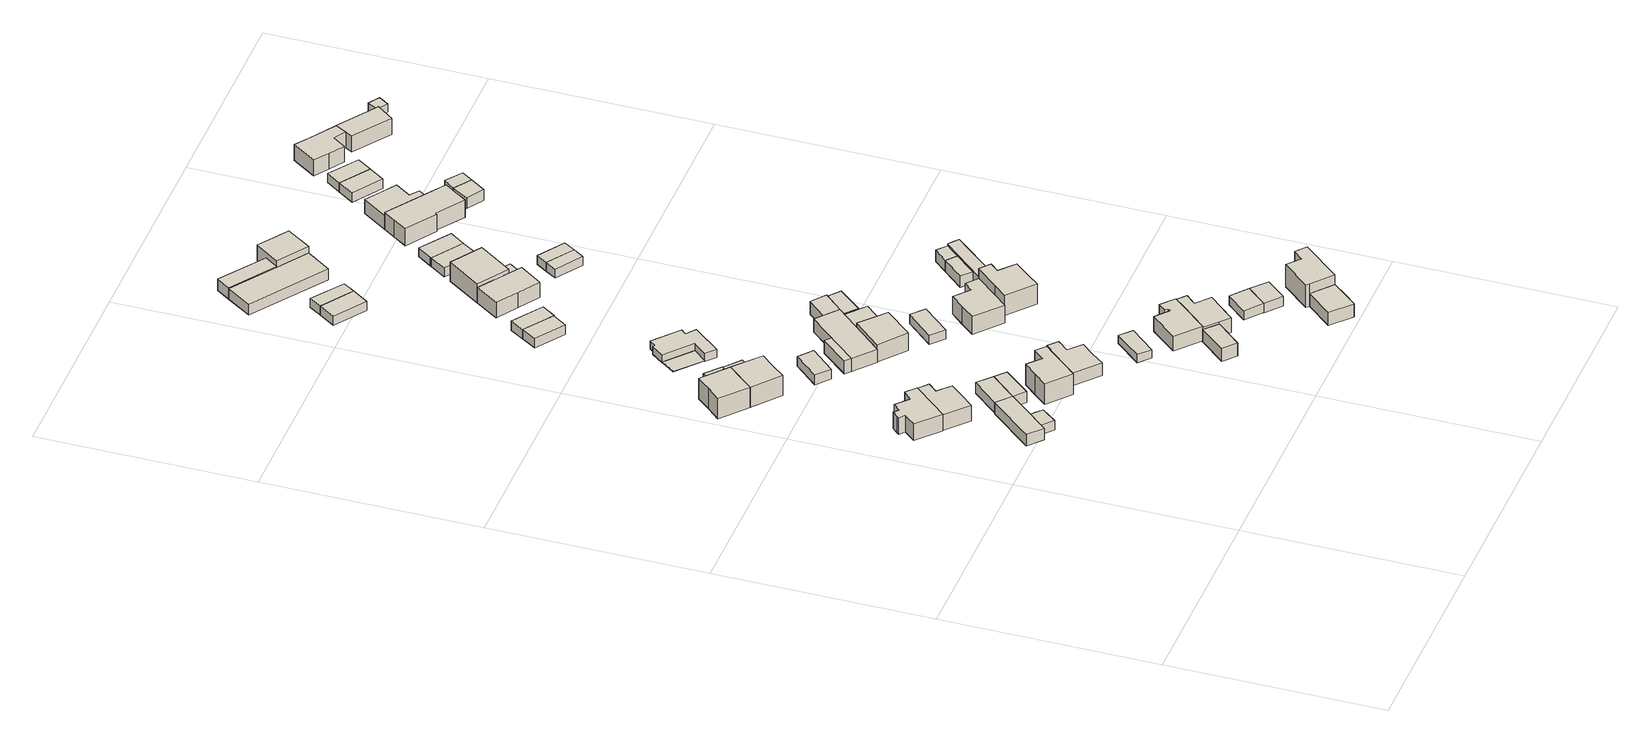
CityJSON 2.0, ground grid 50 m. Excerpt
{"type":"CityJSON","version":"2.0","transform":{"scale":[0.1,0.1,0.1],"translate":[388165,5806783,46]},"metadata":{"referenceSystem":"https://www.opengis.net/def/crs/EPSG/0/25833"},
"CityObjects":{
"building1":{"type":"Building","attributes":{"Gemeindeschluessel":"11000007","BezugspunktDach":"2200","function":"31001_2143","measuredHeight":2.73,"storeysAboveGround":1},"address":[{"country":"Germany","locality":"Berlin","thoroughfareNumber":"38 (2)","thoroughfareName":"Tilkeroder Weg"}],"geometry":[{"type":"Solid","lod":"1","boundaries":[[[[0,1,2,3,4]],[[5,6,7,8,9]],[[5,9,4,3]],[[6,5,3,2]],[[7,6,2,1]],[[8,7,1,0]],[[9,8,0,4]]]]}]},
"building2":{"type":"Building","attributes":{"Gemeindeschluessel":"11000007","BezugspunktDach":"2200","function":"31001_2143","measuredHeight":2.95,"storeysAboveGround":1},"address":[{"country":"Germany","locality":"Berlin","thoroughfareNumber":"36 (2)","thoroughfareName":"Tilkeroder Weg"}],"geometry":[{"type":"Solid","lod":"1","boundaries":[[[[10,11,12,13,14,15]],[[16,17,18,19,20,21]],[[16,21,15,14]],[[17,16,14,13]],[[18,17,13,12]],[[19,18,12,11]],[[20,19,11,10]],[[21,20,10,15]]]]}]},
"building3":{"type":"Building","attributes":{"Gemeindeschluessel":"11000007","BezugspunktDach":"2200","function":"31001_1010","measuredHeight":6.52,"storeysAboveGround":1},"address":[{"country":"Germany","locality":"Berlin","thoroughfareNumber":"34","thoroughfareName":"Tilkeroder Weg"}],"geometry":[{"type":"Solid","lod":"1","boundaries":[[[[22,23,24,25,26,27,28,29,30,31,32,33]],[[34,35,36,37,38,39,40,41,42,43,44,45]],[[34,45,33,32]],[[35,34,32,31]],[[36,35,31,30]],[[37,36,30,29]],[[38,37,29,28]],[[39,38,28,27]],[[40,39,27,26]],[[41,40,26,25]],[[42,41,25,24]],[[43,42,24,23]],[[44,43,23,22]],[[45,44,22,33]]]]}]},
"building4":{"type":"Building","attributes":{"Gemeindeschluessel":"11000007","BezugspunktDach":"2200","function":"31001_1010","measuredHeight":6.42,"storeysAboveGround":1},"address":[{"country":"Germany","locality":"Berlin","thoroughfareNumber":"36","thoroughfareName":"Tilkeroder Weg"}],"geometry":[{"type":"Solid","lod":"1","boundaries":[[[[46,47,48,49,50,51,52,53]],[[54,55,56,57,58,59,60,61]],[[54,61,53,52]],[[55,54,52,51]],[[56,55,51,50]],[[57,56,50,49]],[[58,57,49,48]],[[59,58,48,47]],[[60,59,47,46]],[[61,60,46,53]]]]}]},
"building5":{"type":"Building","attributes":{"Gemeindeschluessel":"11000007","function":"31001_1010"},"address":[{"country":"Germany","locality":"Berlin","thoroughfareNumber":"29","thoroughfareName":"Tilkeroder Weg"}],"children":["building5-1","building5-2"]},
"building5-1":{"type":"BuildingPart","attributes":{"BezugspunktDach":"2200","measuredHeight":7.56,"storeysAboveGround":1},"parents":["building5"],"geometry":[{"type":"MultiSurface","lod":"1","boundaries":[[[62,63,64,65,66]],[[67,68,69,70,71]],[[67,71,66,65]],[[68,67,65,64]],[[72,73,74,68,64,63]],[[70,69,63,62]],[[71,70,62,66]],[[69,74,73,72]]]}]},
"building5-2":{"type":"BuildingPart","attributes":{"BezugspunktDach":"2200","measuredHeight":3.09,"storeysAboveGround":1},"parents":["building5"],"geometry":[{"type":"Solid","lod":"1","boundaries":[[[[72,75,76,73]],[[77,78,69,74]],[[77,74,73,76]],[[78,77,76,75]],[[69,78,75,72]],[[74,69,72,73]]]]}]},
"building6":{"type":"Building","attributes":{"Gemeindeschluessel":"11000007","BezugspunktDach":"2200","function":"31001_2463","measuredHeight":2.82,"storeysAboveGround":1},"address":[{"country":"Germany","locality":"Berlin","thoroughfareNumber":"36 (1)","thoroughfareName":"Tilkeroder Weg"}],"geometry":[{"type":"Solid","lod":"1","boundaries":[[[[13,79,80,14]],[[81,82,83,84]],[[81,84,14,80]],[[82,81,80,79]],[[83,82,79,13]],[[84,83,13,14]]]]}]},
"building7":{"type":"Building","attributes":{"Gemeindeschluessel":"11000007","BezugspunktDach":"2200","function":"31001_2463","measuredHeight":2.76,"storeysAboveGround":1},"address":[{"country":"Germany","locality":"Berlin","thoroughfareNumber":"38 (1)","thoroughfareName":"Tilkeroder Weg"}],"geometry":[{"type":"Solid","lod":"1","boundaries":[[[[85,86,79,13]],[[82,87,88,83]],[[82,83,13,79]],[[87,82,79,86]],[[88,87,86,85]],[[83,88,85,13]]]]}]},
"building8":{"type":"Building","attributes":{"Gemeindeschluessel":"11000007","function":"31001_1010"},"address":[{"country":"Germany","locality":"Berlin","thoroughfareNumber":"31","thoroughfareName":"Tilkeroder Weg"}],"children":["building8-1","building8-2"]},
"building8-1":{"type":"BuildingPart","attributes":{"BezugspunktDach":"2200","measuredHeight":7.56,"storeysAboveGround":1},"parents":["building8"],"geometry":[{"type":"Solid","lod":"1","boundaries":[[[[89,90,91,63,62]],[[92,93,94,95,96]],[[92,96,62,63]],[[93,92,63,91],[97,98,99,92]],[[94,93,91,90]],[[95,94,90,89]],[[96,95,89,62]],[[98,97,92,99]]]]}]},
"building8-2":{"type":"BuildingPart","attributes":{"BezugspunktDach":"2200","measuredHeight":2.88,"storeysAboveGround":1},"parents":["building8"],"geometry":[{"type":"Solid","lod":"1","boundaries":[[[[98,100,101,99]],[[102,103,97,92]],[[102,92,99,101]],[[103,102,101,100]],[[97,103,100,98]],[[98,99,92,97]]]]}]},
"building9":{"type":"Building","attributes":{"Gemeindeschluessel":"11000007","BezugspunktDach":"2200","function":"31001_1010","measuredHeight":10.69,"storeysAboveGround":1},"address":[{"country":"Germany","locality":"Berlin","thoroughfareNumber":"38","thoroughfareName":"Tilkeroder Weg"}],"geometry":[{"type":"Solid","lod":"1","boundaries":[[[[104,105,106,107,108,109,110,111]],[[112,113,114,115,116,117,118,119]],[[112,119,111,110]],[[113,112,110,109]],[[114,113,109,108]],[[115,114,108,107]],[[116,115,107,106]],[[117,116,106,105]],[[118,117,105,104]],[[119,118,104,111]]]]}]},
"building10":{"type":"Building","attributes":{"Gemeindeschluessel":"11000007","BezugspunktDach":"2200","function":"31001_2463","measuredHeight":2.55,"storeysAboveGround":1},"address":[{"country":"Germany","locality":"Berlin","thoroughfareNumber":"33 (1)","thoroughfareName":"Tilkeroder Weg"}],"geometry":[{"type":"Solid","lod":"1","boundaries":[[[[120,121,122,123]],[[124,125,126,127]],[[124,127,123,122]],[[125,124,122,121]],[[126,125,121,120]],[[127,126,120,123]]]]}]},
"building11":{"type":"Building","attributes":{"Gemeindeschluessel":"11000007","BezugspunktDach":"2200","function":"31001_1010","measuredHeight":5.8,"storeysAboveGround":1},"address":[{"country":"Germany","locality":"Berlin","thoroughfareNumber":"40","thoroughfareName":"Tilkeroder Weg"}],"geometry":[{"type":"Solid","lod":"1","boundaries":[[[[128,129,130,131,132,133,134,135]],[[136,137,138,139,140,141,142,143]],[[136,143,135,134]],[[137,136,134,133]],[[138,137,133,132]],[[139,138,132,131]],[[140,139,131,130]],[[141,140,130,129]],[[142,141,129,128]],[[143,142,128,135]]]]}]},
"building12":{"type":"Building","attributes":{"Gemeindeschluessel":"11000007","BezugspunktDach":"2200","function":"31001_2463","measuredHeight":0.14,"storeysAboveGround":1},"address":[{"country":"Germany","locality":"Berlin","thoroughfareNumber":"29 (1)","thoroughfareName":"Tilkeroder Weg"}],"geometry":[{"type":"Solid","lod":"1","boundaries":[[[[144,145,146,147]],[[148,149,150,151]],[[148,151,147,146]],[[149,148,146,145]],[[150,149,145,144]],[[151,150,144,147]]]]}]},
"building13":{"type":"Building","attributes":{"Gemeindeschluessel":"11000007","BezugspunktDach":"2200","function":"31001_2463","measuredHeight":2.12,"storeysAboveGround":1},"address":[{"country":"Germany","locality":"Berlin","thoroughfareNumber":"31 (1)","thoroughfareName":"Tilkeroder Weg"}],"geometry":[{"type":"Solid","lod":"1","boundaries":[[[[152,153,154,155,156,157,158,159,160,161]],[[162,163,164,165,166,167,168,169,170,171]],[[162,171,161,160]],[[163,162,160,159]],[[164,163,159,158]],[[165,164,158,157]],[[166,165,157,156]],[[167,166,156,155]],[[168,167,155,154]],[[169,168,154,153]],[[170,169,153,152]],[[171,170,152,161]]]]}]},
"building14":{"type":"Building","attributes":{"Gemeindeschluessel":"11000007","BezugspunktDach":"2200","function":"31001_2463","measuredHeight":2.12,"storeysAboveGround":1},"address":[{"country":"Germany","locality":"Berlin","thoroughfareNumber":"42 (1)","thoroughfareName":"Tilkeroder Weg"}],"geometry":[{"type":"Solid","lod":"1","boundaries":[[[[172,173,174,175]],[[176,177,178,179]],[[176,179,175,174]],[[177,176,174,173]],[[178,177,173,172]],[[179,178,172,175]]]]}]},
"building15":{"type":"Building","attributes":{"Gemeindeschluessel":"11000007","function":"31001_1010"},"address":[{"country":"Germany","locality":"Berlin","thoroughfareNumber":"33","thoroughfareName":"Tilkeroder Weg"}],"children":["building15-1","building15-2","building15-3"]},
"building15-1":{"type":"BuildingPart","attributes":{"BezugspunktDach":"2200","measuredHeight":3.44,"storeysAboveGround":1},"parents":["building15"],"geometry":[{"type":"MultiSurface","lod":"1","boundaries":[[[180,181,182,183]],[[184,185,186,187]],[[184,187,188,189,182]],[[184,182,190,191]],[[186,185,181,180]],[[187,186,180,183]],[[183,189,188,187]],[[185,192,191,190,181,193]]]}]},
"building15-2":{"type":"BuildingPart","attributes":{"BezugspunktDach":"2200","measuredHeight":3.44,"storeysAboveGround":1},"parents":["building15"],"geometry":[{"type":"Solid","lod":"1","boundaries":[[[[183,189,194,195]],[[196,188,187,197]],[[196,197,195,194]],[[188,196,194,189]],[[197,187,183,195]],[[189,183,187,188]]]]}]},
"building15-3":{"type":"BuildingPart","attributes":{"BezugspunktDach":"2200","measuredHeight":3.44,"storeysAboveGround":1},"parents":["building15"],"geometry":[{"type":"Solid","lod":"1","boundaries":[[[[181,198,199,190]],[[200,201,185,191]],[[200,191,190,199]],[[201,200,199,198]],[[185,201,198,181]],[[191,185,181,190]]]]}]},
"building16":{"type":"Building","attributes":{"Gemeindeschluessel":"11000007","BezugspunktDach":"2200","function":"31001_2463","measuredHeight":2.49,"storeysAboveGround":1},"address":[{"country":"Germany","locality":"Berlin","thoroughfareNumber":"53 (1)","thoroughfareName":"Wettelroder Weg"}],"geometry":[{"type":"Solid","lod":"1","boundaries":[[[[202,203,204,205]],[[206,207,208,209]],[[206,209,205,204]],[[207,206,204,203]],[[208,207,203,202]],[[209,208,202,205]]]]}]},
"building17":{"type":"Building","attributes":{"Gemeindeschluessel":"11000007","function":"31001_1010"},"address":[{"country":"Germany","locality":"Berlin","thoroughfareNumber":"35","thoroughfareName":"Tilkeroder Weg"}],"children":["building17-1","building17-2","building17-3"]},
"building17-1":{"type":"BuildingPart","attributes":{"BezugspunktDach":"2200","measuredHeight":6.2,"storeysAboveGround":1},"parents":["building17"],"geometry":[{"type":"MultiSurface","lod":"1","boundaries":[[[210,211,212,213]],[[214,215,216,217]],[[214,217,213,212]],[[215,218,219,220,214,212,211]],[[216,215,211,210]],[[217,216,210,213]],[[214,220,219,218]]]}]},
"building17-2":{"type":"BuildingPart","attributes":{"BezugspunktDach":"2200","measuredHeight":2.91,"storeysAboveGround":1},"parents":["building17"],"geometry":[{"type":"MultiSurface","lod":"1","boundaries":[[[221,222,223,224]],[[225,226,227,228]],[[225,228,224,223]],[[226,225,223,222]],[[227,226,222,221]],[[229,230,221,224]],[[231,228,227,230,229]]]}]},
"building17-3":{"type":"BuildingPart","attributes":{"BezugspunktDach":"2200","measuredHeight":2.79,"storeysAboveGround":1},"parents":["building17"],"geometry":[{"type":"MultiSurface","lod":"1","boundaries":[[[219,232,229,220]],[[228,233,218,214]],[[228,214,220,229]],[[233,227,230,232]],[[218,233,232,219]],[[228,229,230,227]],[[214,218,219,220]]]}]},
"building18":{"type":"Building","attributes":{"Gemeindeschluessel":"11000007","BezugspunktDach":"2200","function":"31001_2463","measuredHeight":2.45,"storeysAboveGround":1},"address":[{"country":"Germany","locality":"Berlin","thoroughfareNumber":"51 (1)","thoroughfareName":"Wettelroder Weg"}],"geometry":[{"type":"Solid","lod":"1","boundaries":[[[[234,235,236,237]],[[238,239,240,241]],[[238,241,237,236]],[[239,238,236,235]],[[240,239,235,234]],[[241,240,234,237]]]]}]},
"building19":{"type":"Building","attributes":{"Gemeindeschluessel":"11000007","BezugspunktDach":"2200","function":"31001_2463","measuredHeight":2.68,"storeysAboveGround":1},"address":[{"country":"Germany","locality":"Berlin","thoroughfareNumber":"35 (1)","thoroughfareName":"Tilkeroder Weg"}],"geometry":[{"type":"Solid","lod":"1","boundaries":[[[[242,243,244,245]],[[246,247,248,249]],[[246,249,245,244]],[[247,246,244,243]],[[248,247,243,242]],[[249,248,242,245]]]]}]},
"building20":{"type":"Building","attributes":{"Gemeindeschluessel":"11000007","function":"31001_1010"},"address":[{"country":"Germany","locality":"Berlin","thoroughfareNumber":"44","thoroughfareName":"Tilkeroder Weg"}],"children":["building20-1","building20-2"]},
"building20-1":{"type":"BuildingPart","attributes":{"BezugspunktDach":"2200","measuredHeight":7.04,"storeysAboveGround":1},"parents":["building20"],"geometry":[{"type":"Solid","lod":"1","boundaries":[[[[250,251,252,253,254,255,256,257,258]],[[259,260,261,262,263,264,265,266,267]],[[259,267,258,257]],[[260,259,257,256]],[[261,260,256,255]],[[262,261,255,254]],[[263,262,254,253]],[[264,263,253,252]],[[265,264,252,251]],[[266,265,251,250]],[[267,266,250,258],[267,268,269,266]],[[268,267,266,269]]]]}]},
"building20-2":{"type":"BuildingPart","attributes":{"BezugspunktDach":"2200","measuredHeight":3.33,"storeysAboveGround":1},"parents":["building20"],"geometry":[{"type":"Solid","lod":"1","boundaries":[[[[270,269,268,271]],[[267,266,272,273]],[[267,273,271,268]],[[272,266,269,270]],[[273,272,270,271]],[[266,267,268,269]]]]}]},
"building21":{"type":"Building","attributes":{"Gemeindeschluessel":"11000007","BezugspunktDach":"2200","function":"31001_1010","measuredHeight":6.77,"storeysAboveGround":1},"address":[{"country":"Germany","locality":"Berlin","thoroughfareNumber":"42","thoroughfareName":"Tilkeroder Weg"}],"geometry":[{"type":"Solid","lod":"1","boundaries":[[[[274,275,276,277,278,279,280,281,282]],[[283,284,285,286,287,288,289,290,291]],[[283,291,282,281]],[[284,283,281,280]],[[285,284,280,279]],[[286,285,279,278]],[[287,286,278,277]],[[288,287,277,276]],[[289,288,276,275]],[[290,289,275,274]],[[291,290,274,282]]]]}]},
"building22":{"type":"Building","attributes":{"Gemeindeschluessel":"11000007","BezugspunktDach":"2200","function":"31001_2463","measuredHeight":2.34,"storeysAboveGround":1},"address":[{"country":"Germany","locality":"Berlin","thoroughfareNumber":"50 (1)","thoroughfareName":"Wettelroder Weg"}],"geometry":[{"type":"Solid","lod":"1","boundaries":[[[[292,293,294,295]],[[296,297,298,299]],[[296,299,295,294]],[[297,296,294,293]],[[298,297,293,292]],[[299,298,292,295]]]]}]},
"building23":{"type":"Building","attributes":{"Gemeindeschluessel":"11000007","BezugspunktDach":"2200","function":"31001_2463","measuredHeight":2.33,"storeysAboveGround":1},"address":[{"country":"Germany","locality":"Berlin","thoroughfareNumber":"48 (1)","thoroughfareName":"Wettelroder Weg"}],"geometry":[{"type":"Solid","lod":"1","boundaries":[[[[293,300,301,294]],[[302,303,297,296]],[[302,296,294,301]],[[303,302,301,300]],[[297,303,300,293]],[[296,297,293,294]]]]}]},
"building24":{"type":"Building","attributes":{"Gemeindeschluessel":"11000007","BezugspunktDach":"2200","function":"31001_1010","measuredHeight":9.16,"storeysAboveGround":1},"address":[{"country":"Germany","locality":"Berlin","thoroughfareNumber":"37","thoroughfareName":"Tilkeroder Weg"}],"geometry":[{"type":"Solid","lod":"1","boundaries":[[[[304,305,306,307,308,309,310,311]],[[312,313,314,315,316,317,318,319]],[[312,319,311,310]],[[313,312,310,309]],[[314,313,309,308]],[[315,314,308,307]],[[316,315,307,306]],[[317,316,306,305]],[[318,317,305,304]],[[319,318,304,311]]]]}]},
"building25":{"type":"Building","attributes":{"Gemeindeschluessel":"11000007","BezugspunktDach":"2200","function":"31001_1010","measuredHeight":6.13,"storeysAboveGround":1},"address":[{"country":"Germany","locality":"Berlin","thoroughfareNumber":"51","thoroughfareName":"Wettelroder Weg"}],"geometry":[{"type":"Solid","lod":"1","boundaries":[[[[320,321,322,323,324,325]],[[326,327,328,329,330,331]],[[326,331,325,324]],[[327,326,324,323]],[[328,327,323,322]],[[329,328,322,321]],[[330,329,321,320]],[[331,330,320,325]]]]}]},
"building26":{"type":"Building","attributes":{"Gemeindeschluessel":"11000007","BezugspunktDach":"2200","function":"31001_2463","measuredHeight":2.43,"storeysAboveGround":1},"address":[{"country":"Germany","locality":"Berlin","thoroughfareNumber":"44 (1)","thoroughfareName":"Tilkeroder Weg"}],"geometry":[{"type":"Solid","lod":"1","boundaries":[[[[332,333,334,335]],[[336,337,338,339]],[[336,339,335,334]],[[337,336,334,333]],[[338,337,333,332]],[[339,338,332,335]]]]}]},
"building27":{"type":"Building","attributes":{"Gemeindeschluessel":"11000007","BezugspunktDach":"2200","function":"31001_1010","measuredHeight":2.84,"storeysAboveGround":1},"address":[{"country":"Germany","locality":"Berlin","thoroughfareNumber":"48","thoroughfareName":"Wettelroder Weg"}],"geometry":[{"type":"Solid","lod":"1","boundaries":[[[[340,341,342,343,344]],[[345,346,347,348,349]],[[345,349,344,343]],[[346,345,343,342]],[[347,346,342,341]],[[348,347,341,340]],[[349,348,340,344]]]]}]},
"building28":{"type":"Building","attributes":{"Gemeindeschluessel":"11000007","BezugspunktDach":"2200","function":"31001_1010","measuredHeight":6.85,"storeysAboveGround":1},"address":[{"country":"Germany","locality":"Berlin","thoroughfareNumber":"39","thoroughfareName":"Tilkeroder Weg"}],"geometry":[{"type":"Solid","lod":"1","boundaries":[[[[350,351,352,353,354,355,356,357]],[[358,359,360,361,362,363,364,365]],[[358,365,357,356]],[[359,358,356,355]],[[360,359,355,354]],[[361,360,354,353]],[[362,361,353,352]],[[363,362,352,351]],[[364,363,351,350]],[[365,364,350,357]]]]}]},
"building29":{"type":"Building","attributes":{"Gemeindeschluessel":"11000007","BezugspunktDach":"2200","function":"31001_2463","measuredHeight":2.56,"storeysAboveGround":1},"address":[{"country":"Germany","locality":"Berlin","thoroughfareNumber":"46 (1)","thoroughfareName":"Tilkeroder Weg"}],"geometry":[{"type":"Solid","lod":"1","boundaries":[[[[366,367,333,332]],[[368,369,370,371]],[[368,371,332,333]],[[369,368,333,367]],[[370,369,367,366]],[[371,370,366,332]]]]}]},
"building30":{"type":"Building","attributes":{"Gemeindeschluessel":"11000007","function":"31001_1010"},"address":[{"country":"Germany","locality":"Berlin","thoroughfareNumber":"49","thoroughfareName":"Wettelroder Weg"}],"children":["building30-1","building30-2"]},
"building30-1":{"type":"BuildingPart","attributes":{"BezugspunktDach":"2200","measuredHeight":7.41,"storeysAboveGround":1},"parents":["building30"],"geometry":[{"type":"MultiSurface","lod":"1","boundaries":[[[372,373,374,375]],[[376,377,378,326]],[[376,326,375,374]],[[377,376,374,373]],[[379,380,381,377,373,372]],[[326,378,372,375]],[[378,382,381,380,379]]]}]},
"building30-2":{"type":"BuildingPart","attributes":{"BezugspunktDach":"2200","measuredHeight":2.61,"storeysAboveGround":1},"parents":["building30"],"geometry":[{"type":"Solid","lod":"1","boundaries":[[[[383,384,380,379]],[[381,385,328,378]],[[385,381,380,384]],[[328,385,384,383]],[[378,328,383,379]],[[381,378,379,380]]]]}]},
"building31":{"type":"Building","attributes":{"Gemeindeschluessel":"11000007","function":"31001_1010"},"address":[{"country":"Germany","locality":"Berlin","thoroughfareNumber":"46","thoroughfareName":"Tilkeroder Weg"}],"children":["building31-1","building31-2"]},
"building31-1":{"type":"BuildingPart","attributes":{"BezugspunktDach":"2200","measuredHeight":5.82,"storeysAboveGround":1},"parents":["building31"],"geometry":[{"type":"MultiSurface","lod":"1","boundaries":[[[386,387,388,389,390,391,392]],[[393,394,395,396,397,398,399]],[[393,399,392,391]],[[394,393,391,390]],[[395,394,390,389]],[[396,395,389,388]],[[397,396,388,387]],[[398,400,401,387,386]],[[399,398,386,392]],[[397,401,400,398]]]}]},
"building31-2":{"type":"BuildingPart","attributes":{"BezugspunktDach":"2200","measuredHeight":3.36,"storeysAboveGround":1},"parents":["building31"],"geometry":[{"type":"Solid","lod":"1","boundaries":[[[[402,403,401,400,404]],[[398,397,405,406,407]],[[398,407,404,400]],[[405,397,401,403]],[[406,405,403,402]],[[407,406,402,404]],[[397,398,400,401]]]]}]},
"building32":{"type":"Building","attributes":{"Gemeindeschluessel":"11000007","function":"31001_1010"},"address":[{"country":"Germany","locality":"Berlin","thoroughfareNumber":"46","thoroughfareName":"Wettelroder Weg"}],"children":["building32-1","building32-2"]},
"building32-1":{"type":"BuildingPart","attributes":{"BezugspunktDach":"2200","measuredHeight":6.5,"storeysAboveGround":1},"parents":["building32"],"geometry":[{"type":"MultiSurface","lod":"1","boundaries":[[[408,409,410,411,412]],[[413,414,415,347,346]],[[413,416,417,418,412,411]],[[414,413,411,410]],[[415,414,410,409]],[[347,415,409,408]],[[346,347,408,412]],[[346,418,417,416]]]}]},
"building32-2":{"type":"BuildingPart","attributes":{"BezugspunktDach":"2200","measuredHeight":3.01,"storeysAboveGround":1},"parents":["building32"],"geometry":[{"type":"MultiSurface","lod":"1","boundaries":[[[418,417,419,420]],[[421,416,346,345]],[[421,345,420,419]],[[416,421,419,417]],[[345,346,418,420]],[[422,416,417,418,346]]]}]},
"building33":{"type":"Building","attributes":{"Gemeindeschluessel":"11000007","BezugspunktDach":"2200","function":"51009_1611","measuredHeight":2.84,"storeysAboveGround":0},"address":[{"country":"Germany","locality":"Berlin"}],"geometry":[{"type":"Solid","lod":"1","boundaries":[[[[423,424,425,426,427]],[[428,429,430,431,432]],[[428,432,427,426]],[[429,428,426,425]],[[430,429,425,424]],[[431,430,424,423]],[[432,431,423,427]]]]}]},
"building34":{"type":"Building","attributes":{"Gemeindeschluessel":"11000007","BezugspunktDach":"2200","function":"31001_2143","measuredHeight":2.32,"storeysAboveGround":1},"address":[{"country":"Germany","locality":"Berlin","thoroughfareNumber":"51 (2)","thoroughfareName":"Wettelroder Weg"}],"geometry":[{"type":"Solid","lod":"1","boundaries":[[[[433,434,435,436]],[[437,438,439,440]],[[437,440,436,435]],[[438,437,435,434]],[[439,438,434,433]],[[440,439,433,436]]]]}]},
"building35":{"type":"Building","attributes":{"Gemeindeschluessel":"11000007","BezugspunktDach":"2200","function":"31001_2463","measuredHeight":2.39,"storeysAboveGround":1},"address":[{"country":"Germany","locality":"Berlin","thoroughfareNumber":"49 (1)","thoroughfareName":"Wettelroder Weg"}],"geometry":[{"type":"Solid","lod":"1","boundaries":[[[[441,442,443,444]],[[445,446,447,448]],[[445,448,444,443]],[[446,445,443,442]],[[447,446,442,441]],[[448,447,441,444]]]]}]},
"building36":{"type":"Building","attributes":{"Gemeindeschluessel":"11000007","BezugspunktDach":"2200","function":"31001_2723","measuredHeight":3.63,"storeysAboveGround":1},"address":[{"country":"Germany","locality":"Berlin","thoroughfareNumber":"39 (2)","thoroughfareName":"Tilkeroder Weg"}],"geometry":[{"type":"Solid","lod":"1","boundaries":[[[[449,450,451,452,453]],[[454,455,456,457,458]],[[454,458,453,452]],[[455,454,452,451]],[[456,455,451,450]],[[457,456,450,449]],[[458,457,449,453]]]]}]},
"building37":{"type":"Building","attributes":{"Gemeindeschluessel":"11000007","BezugspunktDach":"2200","function":"31001_2143","measuredHeight":2.33,"storeysAboveGround":1},"address":[{"country":"Germany","locality":"Berlin","thoroughfareNumber":"49 (2)","thoroughfareName":"Wettelroder Weg"}],"geometry":[{"type":"Solid","lod":"1","boundaries":[[[[434,459,460,435]],[[461,462,438,437]],[[461,437,435,460]],[[462,461,460,459]],[[438,462,459,434]],[[437,438,434,435]]]]}]},
"building38":{"type":"Building","attributes":{"Gemeindeschluessel":"11000007","BezugspunktDach":"2200","function":"31001_2723","measuredHeight":2.84,"storeysAboveGround":1},"address":[{"country":"Germany","locality":"Berlin","thoroughfareNumber":"37 (1)","thoroughfareName":"Tilkeroder Weg"}],"geometry":[{"type":"Solid","lod":"1","boundaries":[[[[425,463,464,426]],[[465,466,429,428]],[[465,428,426,464]],[[466,465,464,463]],[[429,466,463,425]],[[428,429,425,426]]]]}]},
"building39":{"type":"Building","attributes":{"Gemeindeschluessel":"11000007","BezugspunktDach":"2200","function":"31001_2463","measuredHeight":2.39,"storeysAboveGround":1},"address":[{"country":"Germany","locality":"Berlin","thoroughfareNumber":"47 (1)","thoroughfareName":"Wettelroder Weg"}],"geometry":[{"type":"Solid","lod":"1","boundaries":[[[[442,467,468,469,443]],[[470,471,472,446,445]],[[470,445,443,469]],[[471,470,469,468]],[[472,471,468,467]],[[446,472,467,442]],[[445,446,442,443]]]]}]},
"building40":{"type":"Building","attributes":{"Gemeindeschluessel":"11000007","BezugspunktDach":"2200","function":"31001_1010","measuredHeight":6.42,"storeysAboveGround":1},"address":[{"country":"Germany","locality":"Berlin","thoroughfareNumber":"47","thoroughfareName":"Wettelroder Weg"}],"geometry":[{"type":"Solid","lod":"1","boundaries":[[[[473,474,475,476,477,478,479,480,481]],[[482,483,484,485,486,487,488,489,490]],[[482,490,481,480]],[[483,482,480,479]],[[484,483,479,478]],[[485,484,478,477]],[[486,485,477,476]],[[487,486,476,475]],[[488,487,475,474]],[[489,488,474,473]],[[490,489,473,481]]]]}]},
"building41":{"type":"Building","attributes":{"Gemeindeschluessel":"11000007","BezugspunktDach":"2200","function":"31001_1010","measuredHeight":6.37,"storeysAboveGround":1},"address":[{"country":"Germany","locality":"Berlin","thoroughfareNumber":"45","thoroughfareName":"Wettelroder Weg"}],"geometry":[{"type":"Solid","lod":"1","boundaries":[[[[491,492,493,494,495,496,497,498]],[[499,500,501,502,503,484,504,483]],[[499,483,498,497]],[[500,499,497,496]],[[501,500,496,495]],[[502,501,495,494]],[[503,502,494,493]],[[484,503,493,492]],[[504,484,492,491]],[[483,504,491,498]]]]}]},
"building42":{"type":"Building","attributes":{"Gemeindeschluessel":"11000007","BezugspunktDach":"2200","function":"31001_2143","measuredHeight":2.82,"storeysAboveGround":1},"address":[{"country":"Germany","locality":"Berlin","thoroughfareNumber":"47 (2)","thoroughfareName":"Wettelroder Weg"}],"geometry":[{"type":"Solid","lod":"1","boundaries":[[[[505,506,507,508]],[[509,510,511,512]],[[509,512,508,507]],[[510,509,507,506]],[[511,510,506,505]],[[512,511,505,508]]]]}]},
"building43":{"type":"Building","attributes":{"Gemeindeschluessel":"11000007","BezugspunktDach":"2200","function":"31001_2463","measuredHeight":2.4,"storeysAboveGround":1},"address":[{"country":"Germany","locality":"Berlin","thoroughfareNumber":"45 (1)","thoroughfareName":"Wettelroder Weg"}],"geometry":[{"type":"Solid","lod":"1","boundaries":[[[[513,514,515,516]],[[517,518,519,520]],[[517,520,516,515]],[[518,517,515,514]],[[519,518,514,513]],[[520,519,513,516]]]]}]},
"building44":{"type":"Building","attributes":{"Gemeindeschluessel":"11000007","BezugspunktDach":"2200","function":"31001_2724","measuredHeight":2.78,"storeysAboveGround":1},"address":[{"country":"Germany","locality":"Berlin","thoroughfareNumber":"45 (2)","thoroughfareName":"Wettelroder Weg"}],"geometry":[{"type":"Solid","lod":"1","boundaries":[[[[506,521,522,507]],[[523,524,510,509]],[[523,509,507,522]],[[524,523,522,521]],[[510,524,521,506]],[[509,510,506,507]]]]}]},
"building45":{"type":"Building","attributes":{"Gemeindeschluessel":"11000007","BezugspunktDach":"2200","function":"31001_2463","measuredHeight":2.4,"storeysAboveGround":1},"address":[{"country":"Germany","locality":"Berlin","thoroughfareNumber":"43 (1)","thoroughfareName":"Wettelroder Weg"}],"geometry":[{"type":"Solid","lod":"1","boundaries":[[[[514,525,526,515]],[[527,528,518,517]],[[527,517,515,526]],[[528,527,526,525]],[[518,528,525,514]],[[517,518,514,515]]]]}]},
"building46":{"type":"Building","attributes":{"Gemeindeschluessel":"11000007","function":"31001_1010"},"address":[{"country":"Germany","locality":"Berlin","thoroughfareNumber":"43","thoroughfareName":"Wettelroder Weg"}],"children":["building46-1","building46-2"]},
"building46-1":{"type":"BuildingPart","attributes":{"BezugspunktDach":"2200","measuredHeight":8.36,"storeysAboveGround":1},"parents":["building46"],"geometry":[{"type":"Solid","lod":"1","boundaries":[[[[529,530,531,532,533,534,535,536,537]],[[538,539,540,541,542,543,544,545,546]],[[538,546,537,536]],[[539,538,536,535]],[[540,539,535,534]],[[541,540,534,533]],[[543,542,532,531]],[[544,543,531,530]],[[545,544,530,529]],[[546,545,529,537]],[[541,533,532,542]]]]}]},
"building46-2":{"type":"BuildingPart","attributes":{"BezugspunktDach":"2200","measuredHeight":4.2,"storeysAboveGround":1},"parents":["building46"],"geometry":[{"type":"Solid","lod":"1","boundaries":[[[[547,548,549,550,551,552]],[[542,541,553,554,555,556]],[[542,556,552,551]],[[541,533,532,542,551,550]],[[553,541,550,549]],[[554,553,549,548]],[[555,554,548,547]],[[556,555,547,552]],[[542,532,533,541]]]]}]},
"building47":{"type":"Building","attributes":{"Gemeindeschluessel":"11000007","BezugspunktDach":"2200","function":"31001_2143","measuredHeight":1.92,"storeysAboveGround":1},"address":[{"country":"Germany","locality":"Berlin","thoroughfareNumber":"41 (1)","thoroughfareName":"Wettelroder Weg"}],"geometry":[{"type":"Solid","lod":"1","boundaries":[[[[557,558,559,560]],[[561,562,563,564]],[[561,564,560,559]],[[562,561,559,558]],[[563,562,558,557]],[[564,563,557,560]]]]}]}
},
"vertices":[
[183,470,56],[211,505,56],[199,516,56],[187,527,56],[157,493,56],[187,527,32],[199,516,32],[211,505,32],[183,470,32],[157,493,32],
[147,481,59],[157,493,59],[187,527,59],[232,580,59],[200,608,59],[114,510,59],[200,608,29],[232,580,29],[187,527,29],[157,493,29],[147,481,29],[114,510,29],
[108,692,72],[135,722,72],[179,773,72],[157,793,72],[137,774,72],[108,800,72],[93,783,72],[82,793,72],[71,780,72],[67,776,72],[79,765,72],[56,739,72],[79,765,29],[67,776,29],[71,780,29],[82,793,29],[93,783,29],[108,800,29],[137,774,29],[157,793,29],[179,773,29],[135,722,29],[108,692,29],[56,739,29],
[159,646,71],[185,676,71],[211,706,71],[182,733,71],[201,754,71],[179,773,71],[135,722,71],[108,692,71],[135,722,30],[179,773,30],[201,754,30],[182,733,30],[211,706,30],[185,676,30],[159,646,30],[108,692,30],
[62,1103,77],[116,1165,77],[57,1215,77],[30,1184,77],[3,1154,77],[30,1184,24],[57,1215,24],[116,1165,24],[62,1103,24],[3,1154,24],[116,1165,55],[81,1194,55],[81,1194,24],
[139,1191,55],[104,1221,55],[104,1221,24],[139,1191,24],
[285,640,59],[253,669,59],[253,669,31],[285,640,31],[232,580,31],[200,608,31],
[257,557,59],[309,618,59],[309,618,31],[257,557,31],
[123,1051,77],[149,1082,77],[176,1113,77],[116,1165,25],[176,1113,25],[149,1082,25],[123,1051,25],[62,1103,25],[154,1131,25],[154,1131,54],[116,1165,54],
[177,1159,54],[139,1191,54],[139,1191,25],[177,1159,25],
[343,483,63],[369,513,63],[416,567,63],[395,586,63],[373,561,63],[343,588,63],[316,558,63],[290,528,63],[316,558,9],[343,588,9],[373,561,9],[395,586,9],[416,567,9],[369,513,9],[343,483,9],[290,528,9],
[208,973,52],[260,1029,52],[228,1055,52],[178,999,52],[228,1055,27],[260,1029,27],[208,973,27],[178,999,27],
[396,437,65],[420,467,65],[445,496,65],[416,522,65],[438,548,65],[416,567,65],[369,513,65],[343,483,65],[369,513,32],[416,567,32],[438,548,32],[416,522,32],[445,496,32],[420,467,32],[396,437,32],[343,483,32],
[185,1245,26],[212,1276,26],[152,1328,26],[128,1296,26],[152,1328,25],[212,1276,25],[185,1245,25],[128,1296,25],
[212,1276,45],[185,1245,45],[207,1226,45],[259,1289,45],[237,1306,45],[248,1318,45],[190,1367,45],[179,1353,45],[174,1356,45],[152,1328,45],[174,1356,24],[179,1353,24],[190,1367,24],[248,1318,24],[237,1306,24],[259,1289,24],[207,1226,24],[185,1245,24],[212,1276,24],[152,1328,24],
[487,358,54],[539,417,54],[513,441,54],[461,382,54],[513,441,33],[539,417,33],[487,358,33],[461,382,33],
[292,900,63],[400,1019,63],[350,1060,63],[245,940,63],[350,1060,29],[400,1019,29],[292,900,29],[245,940,29],[300,1003,29],[300,1003,63],[369,1045,63],[369,1045,29],[386,1031,29],[400,1019,41],
[286,1015,63],[232,952,63],[286,1015,29],[232,952,29],
[439,1062,63],[407,1087,63],[407,1087,29],[439,1062,29],
[183,1553,48],[205,1586,48],[139,1632,48],[117,1598,48],[139,1632,23],[205,1586,23],[183,1553,23],[117,1598,23],
[352,851,75],[407,914,75],[351,965,75],[292,900,75],[351,965,30],[407,914,30],[352,851,30],[292,900,30],[395,924,30],[395,924,57],[351,965,57],
[421,985,59],[467,1039,59],[439,1062,59],[392,1010,59],[439,1062,30],[467,1039,30],[421,985,30],[392,1010,30],[392,1010,57],[421,985,57],[392,1010,35],
[437,970,57],[437,970,30],
[207,1586,47],[229,1618,47],[160,1665,47],[138,1632,47],[160,1665,23],[229,1618,23],[207,1586,23],[138,1632,23],
[415,790,54],[471,853,54],[442,879,54],[385,816,54],[442,879,30],[471,853,30],[415,790,30],[385,816,30],
[605,249,70],[626,230,70],[654,261,70],[682,292,70],[650,320,70],[671,343,70],[650,361,70],[603,307,70],[576,276,70],[603,307,32],[650,361,32],[671,343,32],[650,320,32],[682,292,32],[654,261,32],[626,230,32],[605,249,32],[576,276,32],[576,276,65],[605,249,65],
[553,191,65],[524,216,65],[553,191,32],[524,216,32],
[576,276,72],[631,338,72],[650,361,72],[620,387,72],[605,370,72],[612,365,72],[607,358,72],[576,384,72],[523,323,72],[576,384,34],[607,358,34],[612,365,34],[605,370,34],[620,387,34],[650,361,34],[631,338,34],[576,276,34],[523,323,34],
[129,1974,46],[155,2012,46],[82,2061,46],[56,2023,46],[82,2061,23],[155,2012,23],[129,1974,23],[56,2023,23],
[173,2039,46],[101,2090,46],[101,2090,23],[173,2039,23],
[530,698,59],[557,729,59],[602,780,59],[576,802,59],[559,782,59],[524,812,59],[497,781,59],[470,750,59],[497,781,13],[524,812,13],[559,782,13],[576,802,13],[602,780,13],[557,729,13],[530,698,13],[470,750,13],
[240,1677,63],[288,1645,63],[325,1698,63],[277,1731,63],[228,1763,63],[191,1709,63],[228,1763,23],[277,1731,23],[325,1698,23],[288,1645,23],[240,1677,23],[191,1709,23],
[712,187,58],[752,233,58],[714,264,58],[674,219,58],[714,264,34],[752,233,34],[712,187,34],[674,219,34],
[205,2085,51],[245,2142,51],[176,2189,51],[73,2260,51],[34,2203,51],[73,2260,23],[176,2189,23],[245,2142,23],[205,2085,23],[34,2203,23],
[590,647,85],[616,679,85],[643,710,85],[607,741,85],[625,761,85],[602,780,85],[557,729,85],[530,698,85],[557,729,32],[602,780,32],[625,761,32],[607,741,32],[643,710,32],[616,679,32],[590,647,32],[530,698,32],
[748,156,58],[787,202,58],[752,233,33],[787,202,33],[748,156,33],[712,187,33],
[297,1717,73],[352,1795,73],[282,1841,73],[228,1763,73],[282,1841,23],[352,1795,23],[297,1717,23],[297,1717,49],[321,1750,49],[321,1750,23],[309,1734,23],
[325,1698,49],[347,1731,49],[347,1731,23],
[769,105,88],[816,65,88],[892,152,88],[868,171,88],[848,149,88],[818,175,88],[763,111,88],[818,175,30],[848,149,30],[868,171,30],[892,152,30],[816,65,30],[769,105,30],[763,111,30],[769,105,64],[816,65,64],
[764,5,64],[788,32,64],[718,46,64],[788,32,30],[764,5,30],[718,46,30],
[245,2142,68],[284,2199,68],[250,2222,68],[216,2246,68],[176,2189,68],[216,2246,23],[250,2222,23],[284,2199,23],[198,2220,23],[198,2220,53],[176,2189,53],
[95,2292,53],[73,2260,53],[95,2292,23],[178,2192,23],
[620,800,59],[624,805,59],[662,848,59],[639,867,59],[597,820,59],[639,867,30],[662,848,30],[624,805,30],[620,800,30],[597,820,30],
[423,1596,47],[440,1621,47],[379,1662,47],[362,1636,47],[379,1662,24],[440,1621,24],[423,1596,24],[362,1636,24],
[361,1810,47],[387,1848,47],[317,1895,47],[291,1858,47],[317,1895,24],[387,1848,24],[361,1810,24],[291,1858,24],
[625,761,64],[712,861,64],[701,870,64],[690,879,64],[602,780,64],[690,879,31],[701,870,31],[712,861,31],[625,761,31],[602,780,31],
[457,1647,47],[396,1687,47],[396,1687,24],[457,1647,24],
[690,879,59],[667,898,59],[667,898,30],[690,879,30],
[411,1883,47],[342,1931,47],[319,1898,47],[319,1898,24],[342,1931,24],[411,1883,24],
[437,1924,69],[440,1928,69],[504,1884,69],[523,1912,69],[542,1939,69],[500,1967,69],[409,2029,69],[390,2002,69],[369,1970,69],[390,2002,24],[409,2029,24],[500,1967,24],[542,1939,24],[523,1912,24],[504,1884,24],[440,1928,24],[437,1924,24],[369,1970,24],
[444,2006,61],[500,1967,61],[514,1989,61],[493,2004,61],[518,2040,61],[483,2064,61],[449,2087,61],[409,2029,61],[449,2087,24],[483,2064,24],[518,2040,24],[493,2004,24],[514,1989,24],[444,2006,24],
[573,1866,52],[597,1901,52],[558,1928,52],[534,1891,52],[558,1928,24],[597,1901,24],[573,1866,24],[534,1891,24],
[545,2080,48],[570,2116,48],[503,2162,48],[478,2125,48],[503,2162,24],[570,2116,24],[545,2080,24],[478,2125,24],
[615,1927,52],[577,1954,52],[577,1954,24],[615,1927,24],
[593,2150,48],[527,2196,48],[527,2196,24],[593,2150,24],
[587,2213,54],[621,2191,54],[642,2222,54],[669,2204,54],[684,2230,54],[659,2247,54],[626,2269,54],[593,2292,54],[554,2236,54],[593,2292,13],[626,2269,13],[659,2247,13],[684,2230,13],[669,2204,13],[642,2222,13],[621,2191,13],[587,2213,13],[554,2236,13],
[745,2128,55],[775,2168,55],[771,2170,55],[684,2230,55],[669,2204,55],[659,2187,55],[771,2170,13],[775,2168,13],[745,2128,13],[659,2187,13],
[802,2156,45],[818,2180,45],[793,2196,45],[778,2172,45],[793,2196,25],[818,2180,25],[802,2156,25],[778,2172,25]
]}
